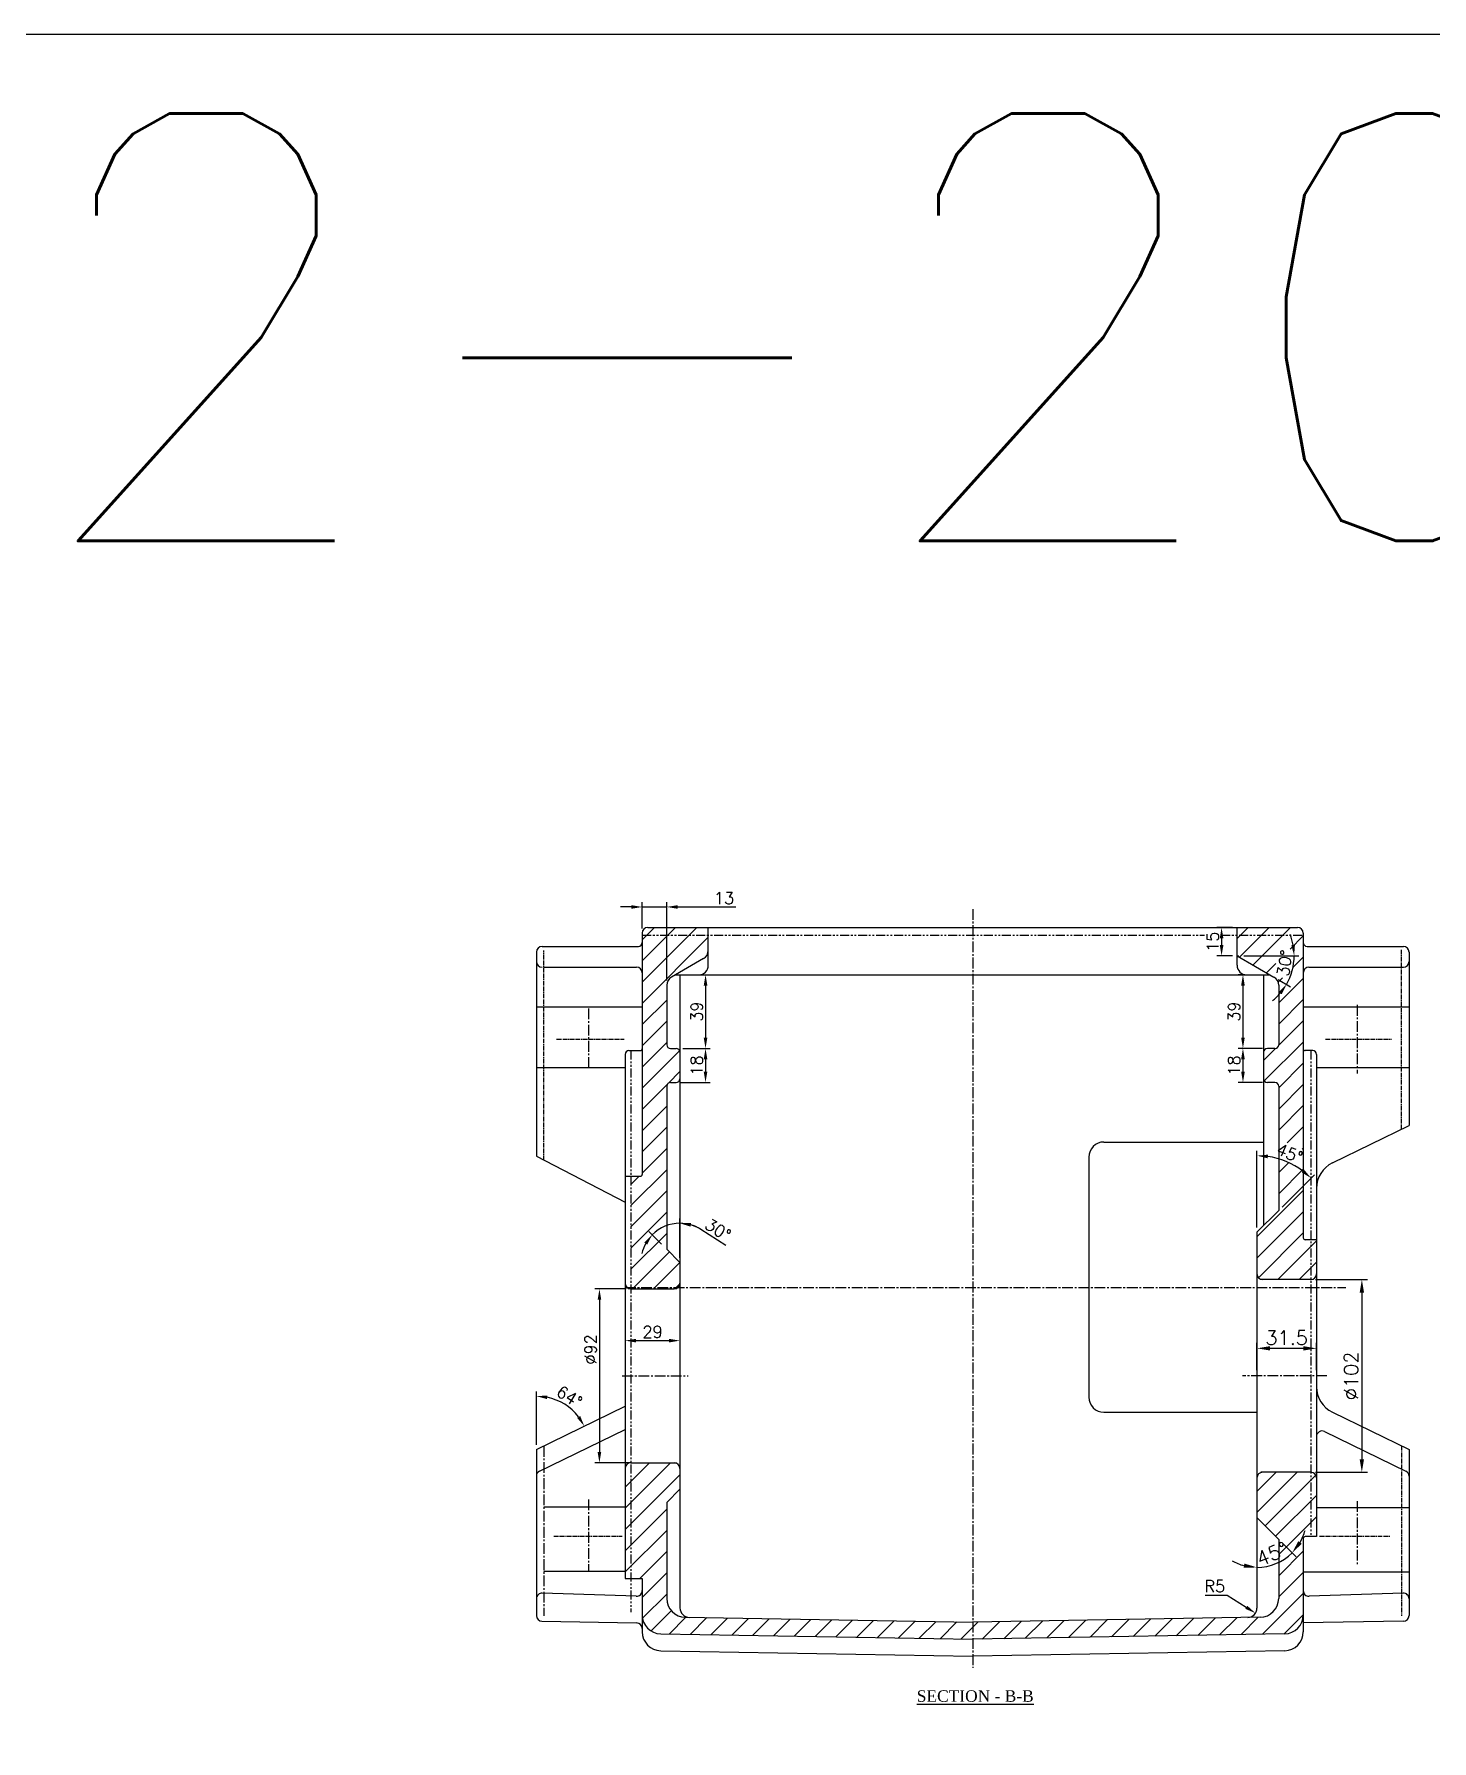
# Model space of a CAD drawing. Header units: millimetres. Extents: x -4466 to 20635, y -2270 to 9154.
# Drawn here: x 17768 to 18508, y 8251 to 9154 of the extents above; entities that cross this region are included whole.
import ezdxf

# ---------------------------------------------------------------- set-up
doc = ezdxf.new("R2010")
doc.units = ezdxf.units.MM
doc.header["$LTSCALE"] = 0.3
doc.header["$PDSIZE"] = -50
doc.linetypes.add('CENTER2', pattern=[28.575, 19.05, -3.175, 3.175, -3.175])
doc.linetypes.add('PHANTOM2', pattern=[31.75, 15.875, -3.175, 3.175, -3.175, 3.175, -3.175])
for name, color, linetype in [('center', 1, 'CENTER2'), ('CHAIN ...', 8, 'PHANTOM2'), ('ht', 6, 'Continuous')]:
    doc.layers.add(name, color=color, linetype=linetype)
doc.styles.add('ROMANTIC', font='romantic.ttf')
doc.styles.add('rs', font='romans.shx')
doc.styles.get("Standard").update_dxf_attribs({"font": 'romans.shx'})
doc.dimstyles.new('sarab', dxfattribs={"dimscale": 3, "dimtxt": 2.5, "dimasz": 2.3, "dimexe": 1, "dimexo": 1, "dimtad": 1, "dimdec": 3, "dimdsep": 46, "dimtxsty": 'rs', "dimcen": 0, "dimclrd": 1, "dimclre": 1, "dimclrt": 7, "dimadec": 3, "dimazin": 2, "dimtfac": 1, "dimtdec": 3, "dimtmove": 0, "dimatfit": 3, "dimfxl": 1, "dimarcsym": 0})
pattern_1 = [(45, (11968.413, 8020.393), (-5.61266, 5.61266), [])]

# ---------------------------------------------------------------- blocks, each defined once
blk = doc.blocks.new('*D910')
at = {"color": 1, "lineweight": -2, "transparency": 16777216}
for p, q in [((18083.91, 8692.26), (18078.16, 8692.26)), ((18089.66, 8680.88), (18089.66, 8694.76)), ((18089.66, 8692.26), (18102.66, 8692.26)), ((18102.66, 8653.29), (18102.66, 8694.76)), ((18108.41, 8692.26), (18139.18, 8692.26))]:
    blk.add_line(p, q, dxfattribs=at)
at = {"color": 1, "transparency": 16777216}
for points in [[(18083.91, 8693.21), (18083.91, 8691.3), (18089.66, 8692.26)], [(18108.41, 8693.21), (18108.41, 8691.3), (18102.66, 8692.26)]]:
    blk.add_solid(points, dxfattribs=at)
at = {"layer": 'Defpoints', "color": 0, "transparency": 16777216}
for p in [(18102.66, 8692.26), (18089.66, 8678.38), (18102.66, 8650.79)]:
    blk.add_point(p, dxfattribs=at)
at = {"color": 7, "transparency": 16777216, "insert": (18133, 8696.94), "char_height": 6.25, "attachment_point": 5, "style": 'rs'}
blk.add_mtext('13', dxfattribs=at)
blk = doc.blocks.new('*D911')
at = {"color": 1, "lineweight": -2, "transparency": 16777216}
for p, q in [((18080.66, 8488.38), (18080.66, 8460.28)), ((18109.66, 8488.38), (18109.66, 8460.28)), ((18086.41, 8462.78), (18103.91, 8462.78))]:
    blk.add_line(p, q, dxfattribs=at)
at = {"color": 1, "transparency": 16777216}
for points in [[(18086.41, 8463.74), (18086.41, 8461.82), (18080.66, 8462.78)], [(18103.91, 8463.74), (18103.91, 8461.82), (18109.66, 8462.78)]]:
    blk.add_solid(points, dxfattribs=at)
at = {"layer": 'Defpoints', "color": 0, "transparency": 16777216}
for p in [(18080.66, 8490.88), (18109.66, 8490.88), (18109.66, 8462.78)]:
    blk.add_point(p, dxfattribs=at)
at = {"color": 7, "transparency": 16777216, "insert": (18095.16, 8467.46), "char_height": 6.25, "attachment_point": 5, "style": 'rs'}
blk.add_mtext('29', dxfattribs=at)
blk = doc.blocks.new('*D912')
at = {"color": 1, "lineweight": -2, "transparency": 16777216}
for p, q in [((18081.16, 8490.13), (18064.53, 8490.13)), ((18067.03, 8484.38), (18067.03, 8403.88)), ((18083.66, 8398.13), (18064.53, 8398.13))]:
    blk.add_line(p, q, dxfattribs=at)
at = {"color": 1, "transparency": 16777216}
for points in [[(18066.07, 8484.38), (18067.99, 8484.38), (18067.03, 8490.13)], [(18066.07, 8403.88), (18067.99, 8403.88), (18067.03, 8398.13)]]:
    blk.add_solid(points, dxfattribs=at)
at = {"layer": 'Defpoints', "color": 0, "transparency": 16777216}
for p in [(18083.66, 8490.13), (18067.03, 8398.13), (18086.16, 8398.13)]:
    blk.add_point(p, dxfattribs=at)
at = {"color": 7, "transparency": 16777216, "insert": (18062.34, 8458.13), "char_height": 6.25, "attachment_point": 5, "rotation": 90, "style": 'rs'}
blk.add_mtext('%%C92', dxfattribs=at)
blk = doc.blocks.new('*D794')
at = {"color": 1, "lineweight": -2, "transparency": 16777216}
for p, q in [((18446.16, 8495.13), (18473.69, 8495.13)), ((18470.69, 8488.23), (18470.69, 8400.03)), ((18446.16, 8393.13), (18473.69, 8393.13))]:
    blk.add_line(p, q, dxfattribs=at)
at = {"color": 1, "transparency": 16777216}
for points in [[(18469.54, 8488.23), (18471.84, 8488.23), (18470.69, 8495.13)], [(18469.54, 8400.03), (18471.84, 8400.03), (18470.69, 8393.13)]]:
    blk.add_solid(points, dxfattribs=at)
at = {"layer": 'Defpoints', "color": 0, "transparency": 16777216}
for p in [(18443.16, 8495.13), (18443.16, 8393.13), (18470.69, 8393.13)]:
    blk.add_point(p, dxfattribs=at)
at = {"color": 7, "transparency": 16777216, "insert": (18465.07, 8444.13), "char_height": 7.5, "attachment_point": 5, "rotation": 90, "style": 'rs'}
blk.add_mtext('%%C102', dxfattribs=at)
blk = doc.blocks.new('*D795')
at = {"color": 1, "lineweight": -2, "transparency": 16777216}
for p, q in [((18123.73, 8656.38), (18125.71, 8656.38)), ((18123.21, 8650.63), (18123.21, 8623.13)), ((18111.16, 8617.38), (18125.71, 8617.38))]:
    blk.add_line(p, q, dxfattribs=at)
at = {"color": 1, "transparency": 16777216}
for points in [[(18122.25, 8650.63), (18124.17, 8650.63), (18123.21, 8656.38)], [(18122.25, 8623.13), (18124.17, 8623.13), (18123.21, 8617.38)]]:
    blk.add_solid(points, dxfattribs=at)
at = {"layer": 'Defpoints', "color": 0, "transparency": 16777216}
for p in [(18121.23, 8656.38), (18108.66, 8617.38), (18123.21, 8617.38)]:
    blk.add_point(p, dxfattribs=at)
at = {"color": 7, "transparency": 16777216, "insert": (18118.52, 8636.88), "char_height": 6.25, "attachment_point": 5, "rotation": 90, "style": 'rs'}
blk.add_mtext('39', dxfattribs=at)
blk = doc.blocks.new('*D913')
at = {"color": 1, "lineweight": -2, "transparency": 16777216}
for p, q in [((18111.16, 8617.38), (18125.71, 8617.38)), ((18123.21, 8611.63), (18123.21, 8605.13)), ((18110.16, 8599.38), (18125.71, 8599.38))]:
    blk.add_line(p, q, dxfattribs=at)
at = {"color": 1, "transparency": 16777216}
for points in [[(18122.25, 8611.63), (18124.17, 8611.63), (18123.21, 8617.38)], [(18122.25, 8605.13), (18124.17, 8605.13), (18123.21, 8599.38)]]:
    blk.add_solid(points, dxfattribs=at)
at = {"layer": 'Defpoints', "color": 0, "transparency": 16777216}
for p in [(18108.66, 8617.38), (18107.66, 8599.38), (18123.21, 8599.38)]:
    blk.add_point(p, dxfattribs=at)
at = {"color": 7, "transparency": 16777216, "insert": (18118.52, 8608.38), "char_height": 6.25, "attachment_point": 5, "rotation": 90, "style": 'rs'}
blk.add_mtext('18', dxfattribs=at)
blk = doc.blocks.new('*D914')
at = {"color": 1, "lineweight": -2, "transparency": 16777216}
for p, q in [((18109.66, 8506.63), (18109.66, 8527.37)), ((18099.9, 8513.89), (18093.23, 8520.56)), ((18120.71, 8521.68), (18133.94, 8513.36))]:
    blk.add_line(p, q, dxfattribs=at)
for start, end in [(90, 135), (57.81543, 90), (58.13433, 74.06717), (150.93283, 166.86567)]:
    blk.add_arc((18109.66, 8504.13), 20.74, start, end, dxfattribs=at)
at = {"color": 1, "transparency": 16777216}
for points in [[(18090.77, 8514.78), (18092.3, 8513.63), (18094.99, 8518.79)], [(18115.22, 8523.12), (18115.49, 8525.02), (18109.66, 8524.87)]]:
    blk.add_solid(points, dxfattribs=at)
at = {"layer": 'Defpoints', "color": 0, "transparency": 16777216}
for p in [(18099.29, 8522.09), (18101.66, 8512.13), (18109.66, 8504.13), (18109.66, 8504.13), (18109.66, 8321.34)]:
    blk.add_point(p, dxfattribs=at)
at = {"color": 7, "transparency": 16777216, "insert": (18129.82, 8521.49), "char_height": 6.25, "attachment_point": 5, "rotation": 327.81543, "style": 'rs'}
blk.add_mtext('30%%D', dxfattribs=at)
blk = doc.blocks.new('*D796')
at = {"color": 1, "lineweight": -2, "transparency": 16777216}
blk.add_line((18033.66, 8407.65), (18033.66, 8435.89), dxfattribs=at)
blk.add_arc((18033.66, 8405.15), 28.24, 37.69053, 78.31338, dxfattribs=at)
at = {"color": 1, "transparency": 16777216}
for points in [[(18039.29, 8431.85), (18039.48, 8433.75), (18033.66, 8433.39)], [(18056.82, 8422.92), (18055.2, 8421.91), (18059.04, 8417.53)]]:
    blk.add_solid(points, dxfattribs=at)
at = {"layer": 'Defpoints', "color": 0, "transparency": 16777216}
for p in [(18076.66, 8426.12), (18052.8, 8425.91), (18029.66, 8403.2), (18033.66, 8405.15), (18033.66, 8315.27)]:
    blk.add_point(p, dxfattribs=at)
at = {"color": 7, "transparency": 16777216, "insert": (18051.11, 8433.07), "char_height": 6.25, "attachment_point": 5, "rotation": 328.00195, "style": 'rs'}
blk.add_mtext('64°', dxfattribs=at)
blk = doc.blocks.new('*D915')
at = {"color": 1, "lineweight": -2, "transparency": 16777216}
for p, q in [((18407.16, 8656.38), (18405.24, 8656.38)), ((18407.74, 8650.63), (18407.74, 8623.13)), ((18418.16, 8617.38), (18405.24, 8617.38))]:
    blk.add_line(p, q, dxfattribs=at)
at = {"color": 1, "transparency": 16777216}
for points in [[(18406.78, 8650.63), (18408.7, 8650.63), (18407.74, 8656.38)], [(18406.78, 8623.13), (18408.7, 8623.13), (18407.74, 8617.38)]]:
    blk.add_solid(points, dxfattribs=at)
at = {"layer": 'Defpoints', "color": 0, "transparency": 16777216}
for p in [(18409.66, 8656.38), (18407.74, 8617.38), (18420.66, 8617.38)]:
    blk.add_point(p, dxfattribs=at)
at = {"color": 7, "transparency": 16777216, "insert": (18403.05, 8636.88), "char_height": 6.25, "attachment_point": 5, "rotation": 90, "style": 'rs'}
blk.add_mtext('39', dxfattribs=at)
blk = doc.blocks.new('*D916')
at = {"color": 1, "lineweight": -2, "transparency": 16777216}
for p, q in [((18418.16, 8617.38), (18405.24, 8617.38)), ((18407.74, 8611.63), (18407.74, 8605.13)), ((18418.16, 8599.38), (18405.24, 8599.38))]:
    blk.add_line(p, q, dxfattribs=at)
at = {"color": 1, "transparency": 16777216}
for points in [[(18406.78, 8611.63), (18408.7, 8611.63), (18407.74, 8617.38)], [(18406.78, 8605.13), (18408.7, 8605.13), (18407.74, 8599.38)]]:
    blk.add_solid(points, dxfattribs=at)
at = {"layer": 'Defpoints', "color": 0, "transparency": 16777216}
for p in [(18420.66, 8617.38), (18407.74, 8599.38), (18420.66, 8599.38)]:
    blk.add_point(p, dxfattribs=at)
at = {"color": 7, "transparency": 16777216, "insert": (18403.05, 8608.38), "char_height": 6.25, "attachment_point": 5, "rotation": 90, "style": 'rs'}
blk.add_mtext('18', dxfattribs=at)
blk = doc.blocks.new('*D917')
at = {"color": 1, "lineweight": -2, "transparency": 16777216}
blk.add_line((18428.78, 8355.51), (18435.9, 8348.39), dxfattribs=at)
for start, end in [(330.05644, 345.11287), (239.88713, 254.94356), (270, 315)]:
    blk.add_arc((18415.16, 8369.13), 26.33, start, end, dxfattribs=at)
at = {"color": 1, "transparency": 16777216}
for points in [[(18438.89, 8355.28), (18437.07, 8356.68), (18433.78, 8350.51)], [(18408.47, 8344.84), (18408.17, 8342.56), (18415.16, 8342.79)]]:
    blk.add_solid(points, dxfattribs=at)
at = {"layer": 'Defpoints', "color": 0, "transparency": 16777216}
for p in [(18415.16, 8520.13), (18415.16, 8369.13), (18426.66, 8357.63), (18421.98, 8343.69), (18415.16, 8321.28)]:
    blk.add_point(p, dxfattribs=at)
at = {"color": 7, "transparency": 16777216, "insert": (18423.09, 8349.99), "char_height": 7.5, "attachment_point": 5, "rotation": 22.5, "style": 'rs'}
blk.add_mtext('45°', dxfattribs=at)
blk = doc.blocks.new('*D918')
at = {"color": 1, "lineweight": -2, "transparency": 16777216}
for p, q in [((18415.16, 8447.13), (18415.16, 8461.7)), ((18439.76, 8458.7), (18422.06, 8458.7)), ((18446.66, 8447.13), (18446.66, 8461.7))]:
    blk.add_line(p, q, dxfattribs=at)
at = {"color": 1, "transparency": 16777216}
for points in [[(18422.06, 8459.85), (18422.06, 8457.55), (18415.16, 8458.7)], [(18439.76, 8459.85), (18439.76, 8457.55), (18446.66, 8458.7)]]:
    blk.add_solid(points, dxfattribs=at)
at = {"layer": 'Defpoints', "color": 0, "transparency": 16777216}
for p in [(18415.16, 8458.7), (18415.16, 8444.13), (18446.66, 8444.13)]:
    blk.add_point(p, dxfattribs=at)
at = {"color": 7, "transparency": 16777216, "insert": (18430.91, 8464.32), "char_height": 7.5, "attachment_point": 5, "style": 'rs'}
blk.add_mtext('31.5', dxfattribs=at)
blk = doc.blocks.new('*D964')
at = {"color": 1, "lineweight": -2, "transparency": 16777216}
for p, q in [((18402.16, 8681.38), (18393.94, 8681.38)), ((18396.44, 8675.63), (18396.44, 8672.13)), ((18402.16, 8666.38), (18393.94, 8666.38))]:
    blk.add_line(p, q, dxfattribs=at)
at = {"color": 1, "transparency": 16777216}
for points in [[(18395.48, 8675.63), (18397.4, 8675.63), (18396.44, 8681.38)], [(18395.48, 8672.13), (18397.4, 8672.13), (18396.44, 8666.38)]]:
    blk.add_solid(points, dxfattribs=at)
at = {"layer": 'Defpoints', "color": 0, "transparency": 16777216}
for p in [(18404.66, 8681.38), (18396.44, 8666.38), (18404.66, 8666.38)]:
    blk.add_point(p, dxfattribs=at)
at = {"color": 7, "transparency": 16777216, "insert": (18391.75, 8673.88), "char_height": 6.25, "attachment_point": 5, "rotation": 90, "style": 'rs'}
blk.add_mtext('15', dxfattribs=at)
blk = doc.blocks.new('*D985')
at = {"color": 1, "lineweight": -2, "transparency": 16777216}
for p, q in [((18408.14, 8666.38), (18437.36, 8666.38)), ((18426.33, 8653.87), (18432.98, 8650.03))]:
    blk.add_line(p, q, dxfattribs=at)
for start, end in [(10.92792, 21.85584), (330, 360), (308.14416, 319.07208)]:
    blk.add_arc((18404.66, 8666.38), 30.19, start, end, dxfattribs=at)
at = {"color": 1, "transparency": 16777216}
for points in [[(18435.26, 8672.19), (18433.36, 8672.01), (18434.86, 8666.38)], [(18426.69, 8647.15), (18428.26, 8646.04), (18430.81, 8651.28)]]:
    blk.add_solid(points, dxfattribs=at)
at = {"layer": 'Defpoints', "color": 0, "transparency": 16777216}
for p in [(18404.66, 8666.38), (18404.66, 8666.38), (18405.64, 8666.38), (18424.16, 8655.12), (18433.04, 8656.05)]:
    blk.add_point(p, dxfattribs=at)
at = {"color": 7, "transparency": 16777216, "insert": (18429.87, 8662.48), "char_height": 6.25, "attachment_point": 5, "rotation": 81.20983, "style": 'rs'}
blk.add_mtext('30°', dxfattribs=at)
blk = doc.blocks.new('*D810')
at = {"color": 1, "lineweight": -2, "transparency": 16777216}
for p, q in [((18387.75, 8328.16), (18399.44, 8328.16)), ((18399.44, 8328.16), (18409.53, 8321.67))]:
    blk.add_line(p, q, dxfattribs=at)
at = {"color": 1, "transparency": 16777216}
blk.add_solid([(18410.05, 8322.48), (18409.01, 8320.86), (18414.37, 8318.56)], dxfattribs=at)
at = {"layer": 'Defpoints', "color": 0, "transparency": 16777216}
for p in [(18410.16, 8321.26), (18414.37, 8318.56)]:
    blk.add_point(p, dxfattribs=at)
at = {"color": 7, "transparency": 16777216, "insert": (18392.81, 8332.84), "char_height": 6.25, "attachment_point": 5, "style": 'rs'}
blk.add_mtext('R5', dxfattribs=at)
blk = doc.blocks.new('_DatumFilled')
at = {"color": 0, "linetype": 'ByBlock'}
blk.add_solid([(0, 0.58), (-1, 0), (0, -0.58)], dxfattribs=at)
blk = doc.blocks.new('*D992')
at = {"color": 1, "lineweight": -2, "transparency": 16777216}
for p, q in [((18415.16, 8522.63), (18415.16, 8563.14)), ((18428.43, 8533.39), (18445.58, 8550.54))]:
    blk.add_line(p, q, dxfattribs=at)
blk.add_arc((18415.16, 8520.13), 40.51, 53.13907, 81.86093, dxfattribs=at)
at = {"color": 1, "transparency": 16777216}
for points in [[(18420.83, 8559.27), (18420.97, 8561.19), (18415.16, 8560.64)], [(18440.09, 8553.26), (18438.84, 8551.82), (18443.81, 8548.77)]]:
    blk.add_solid(points, dxfattribs=at)
at = {"layer": 'Defpoints', "color": 0, "transparency": 16777216}
for p in [(18435.42, 8555.21), (18426.66, 8531.63), (18415.16, 8520.13), (18415.16, 8520.13), (18415.16, 8321.28)]:
    blk.add_point(p, dxfattribs=at)
at = {"color": 7, "transparency": 16777216, "insert": (18432.46, 8561.89), "char_height": 6.25, "attachment_point": 5, "rotation": 337.5, "style": 'rs'}
blk.add_mtext('45°', dxfattribs=at)

msp = doc.modelspace()

# ---------------------------------------------------------------- hatches: boundary and pattern name
at = {"layer": 'ht'}
h = msp.add_hatch(dxfattribs=at)
h.set_pattern_fill('ANSI31', color=256, scale=2.5, style=0)
h.set_pattern_definition(pattern_1)
h.paths.add_polyline_path([(18446.66325, 8516.14393), (18443.66325, 8516.14393), (18443.66325, 8495.12658, 0.414213562), (18446.66325, 8498.12658)])
h.paths.add_polyline_path([(18446.66325, 8390.12658, 0.414213562), (18443.66325, 8393.12658), (18443.66325, 8359.12658), (18446.66325, 8359.12658)])
h.paths.add_polyline_path([(18439.66325, 8358.12658, -0.414213562), (18440.66325, 8359.12658), (18443.66325, 8359.12658), (18443.66325, 8393.12658), (18418.16325, 8393.12658, 0.414213562), (18415.16325, 8390.12658), (18415.16325, 8369.12658), (18426.66325, 8357.62658), (18426.66325, 8326.39288, -0.409201893), (18416.83465, 8316.39435), (18264.66325, 8313.78569), (18264.66325, 8304.78437), (18429.83465, 8307.61588, 0.409201893), (18439.66325, 8317.61441)])
h.paths.add_polyline_path([(18102.66325, 8377.12658), (18109.66325, 8384.12658), (18109.66325, 8395.12658, 0.414213562), (18106.66325, 8398.12658), (18083.66325, 8398.12658), (18083.66325, 8336.8673), (18089.66325, 8336.8673), (18089.66325, 8317.61441, 0.409201893), (18099.49184, 8307.61588), (18264.66325, 8304.78437), (18264.66325, 8313.78569), (18114.99143, 8316.3515, -0.041436419), (18114.16425, 8316.36568), (18112.49184, 8316.39435, -0.409201893), (18102.66325, 8326.39288)])
h.paths.add_polyline_path([(18083.66325, 8398.12658, 0.414213562), (18080.66325, 8395.12658), (18080.66325, 8336.8673), (18083.66325, 8336.8673)])
h.paths.add_polyline_path([(18108.64756, 8490.87658), (18083.66325, 8490.87658), (18083.66325, 8490.12658), (18106.66325, 8490.12658, 0.182675814)])
h.paths.add_polyline_path([(18109.66325, 8615.37658, 0.414213562), (18107.66325, 8617.37658), (18104.66325, 8617.37658, -0.414213562), (18102.66325, 8619.37658), (18102.66325, 8650.78812, -0.267949192), (18105.16325, 8655.11825), (18122.16325, 8664.93321, 0.267949192), (18124.66325, 8669.26333), (18124.66325, 8677.37658), (18089.66325, 8677.37658), (18089.66325, 8550.77423, -0.414213562), (18088.66325, 8549.77423), (18083.66325, 8549.77423), (18083.66325, 8490.87658), (18108.64756, 8490.87658, 0.215250437), (18109.66325, 8493.12658), (18109.66325, 8504.12658), (18102.66325, 8511.12658), (18102.66325, 8597.37658, -0.414213562), (18104.66325, 8599.37658), (18107.66325, 8599.37658, 0.414213562), (18109.66325, 8601.37658)])
h.paths.add_polyline_path([(18124.66325, 8677.37658), (18124.66325, 8681.37658), (18092.66325, 8681.37658, 0.414213562), (18089.66325, 8678.37658), (18089.66325, 8677.37658)])
h.paths.add_polyline_path([(18416.57907, 8341.21043), (18433.90181, 8348.38575), (18429.59662, 8358.77939), (18412.27388, 8351.60408)], flags=25)
h = msp.add_hatch(dxfattribs=at)
h.set_pattern_fill('ANSI31', color=256, scale=2.5, style=0)
h.set_pattern_definition(pattern_1)
h.paths.add_polyline_path([(18436.66325, 8681.37658), (18404.66325, 8681.37658), (18404.66325, 8677.37658), (18439.66325, 8677.37658), (18439.66325, 8678.37658, 0.414213562)])
edge = h.paths.add_edge_path()
edge.add_arc((18418.16325, 8498.12658), 3, 180, 270, ccw=False)
edge.add_line((18415.16325, 8498.12658), (18415.16325, 8520.12658))
edge.add_line((18415.16325, 8520.12658), (18426.66325, 8531.62658))
edge.add_line((18426.66325, 8531.62658), (18426.66325, 8559.21274))
edge.add_line((18426.66325, 8559.21274), (18437.88424, 8554.56486))
edge.add_line((18437.88424, 8554.56486), (18439.66325, 8558.85977))
edge.add_line((18439.66325, 8558.85977), (18439.66325, 8517.14393))
edge.add_arc((18440.66325, 8517.14393), 1, 180, 270)
edge.add_line((18440.66325, 8516.14393), (18443.66325, 8516.14393))
edge.add_line((18443.66325, 8516.14393), (18443.66325, 8495.12658))
edge.add_line((18443.66325, 8495.12658), (18418.16325, 8495.12658))
edge = h.paths.add_edge_path()
edge.add_line((18427.03628, 8569.20566), (18426.66325, 8568.30508))
edge.add_line((18426.66325, 8568.30508), (18426.66325, 8597.37658))
edge.add_arc((18424.66325, 8597.37658), 2, 0, 90)
edge.add_line((18424.66325, 8599.37658), (18420.66325, 8599.37658))
edge.add_arc((18420.66325, 8601.37658), 2, 180, 270, ccw=False)
edge.add_line((18418.66325, 8601.37658), (18418.66325, 8615.37658))
edge.add_arc((18420.66325, 8615.37658), 2, 90, 180, ccw=False)
edge.add_line((18420.66325, 8617.37658), (18424.66325, 8617.37658))
edge.add_arc((18424.66325, 8619.37658), 2, 270, 360)
edge.add_line((18426.66325, 8619.37658), (18426.66325, 8650.78812))
edge.add_arc((18421.66325, 8650.78812), 5, 360, 420)
edge.add_line((18424.16325, 8655.11825), (18404.66325, 8666.37658))
edge.add_line((18404.66325, 8666.37658), (18404.66325, 8677.37658))
edge.add_line((18404.66325, 8677.37658), (18439.66325, 8677.37658))
edge.add_line((18439.66325, 8677.37658), (18439.66325, 8563.97539))
edge.add_line((18439.66325, 8563.97539), (18427.03628, 8569.20566))
h.paths.add_polyline_path([(18424.04321, 8655.47446), (18426.43096, 8670.91594), (18435.69585, 8669.48328), (18433.30809, 8654.04181)], flags=16)

# ---------------------------------------------------------------- linework, layer by layer
for p, q in [((18092.66325, 8681.37658), (18436.66325, 8681.37658)), ((18124.66325, 8661.37658), (18124.66325, 8681.37658)), ((18404.66325, 8661.37658), (18404.66325, 8681.37658)), ((18036.66325, 8671.37658), (18087.66325, 8671.37658)), ((18089.66325, 8678.37658), (18089.66325, 8550.77423)), ((18439.66325, 8678.37658), (18439.66325, 8517.14393)), ((18441.66325, 8671.37658), (18492.66325, 8671.37658)), ((18033.66325, 8668.37658), (18033.66325, 8665.37658)), ((18033.66325, 8668.37658), (18033.66325, 8596.37658)), ((18122.16325, 8664.93321), (18105.16325, 8655.11825)), ((18404.66325, 8666.37658), (18424.16325, 8655.11825)), ((18404.66325, 8666.37658), (18405.64162, 8666.37658)), ((18495.66325, 8668.37658), (18495.66325, 8576.60602)), ((18037.66325, 8660.37658), (18086.66325, 8660.37658)), ((18107.34274, 8656.37658), (18421.98376, 8656.37658)), ((18109.66325, 8656.37658), (18109.66325, 8504.12658)), ((18418.66325, 8656.37658), (18418.66325, 8523.62658)), ((18442.66325, 8660.37658), (18492.66325, 8660.37658)), ((18102.66325, 8650.78812), (18102.66325, 8619.37658)), ((18426.66325, 8650.78812), (18426.66325, 8619.37658)), ((18033.66325, 8639.37658), (18089.66325, 8639.37658)), ((18439.66325, 8639.37658), (18495.66325, 8639.37658)), ((18082.66325, 8616.26372), (18088.66325, 8616.26372)), ((18104.66325, 8617.37658), (18107.66325, 8617.37658)), ((18424.66325, 8617.37658), (18420.66325, 8617.37658)), ((18444.66325, 8616.26372), (18440.66325, 8616.26372)), ((18033.66325, 8607.37658), (18080.66325, 8607.37658)), ((18080.66325, 8614.26372), (18080.66325, 8336.8673)), ((18446.66325, 8614.26372), (18446.66325, 8359.12658)), ((18446.66325, 8607.37658), (18495.66325, 8607.37658)), ((18104.66325, 8599.37658), (18107.66325, 8599.37658)), ((18424.66325, 8599.37658), (18420.66325, 8599.37658)), ((18033.66325, 8596.37658), (18033.66325, 8560.4535)), ((18102.66325, 8597.37658), (18102.66325, 8511.12658)), ((18426.66325, 8597.37658), (18426.66325, 8531.62658)), ((18455.08676, 8556.81212), (18495.66325, 8576.60602)), ((18334.16325, 8567.87658), (18418.66325, 8567.87658)), ((18033.66325, 8560.4535), (18080.66325, 8536.04966)), ((18326.16325, 8559.87658), (18326.16325, 8432.87658)), ((18080.66325, 8549.77423), (18088.66325, 8549.77423)), ((18426.66325, 8531.62658), (18415.16325, 8520.12658)), ((18415.16325, 8520.12658), (18415.16325, 8321.28071)), ((18102.66325, 8511.12658), (18109.66325, 8504.12658)), ((18446.66325, 8516.14393), (18440.66325, 8516.14393)), ((18109.66325, 8504.12658), (18109.66325, 8321.34071)), ((18083.66325, 8490.12658), (18106.66325, 8490.12658)), ((18443.66325, 8495.12658), (18417.16325, 8495.12658)), ((18033.66325, 8405.14714), (18080.66325, 8428.07454)), ((18334.16325, 8424.87658), (18415.16325, 8424.87658)), ((18455.08676, 8424.94104), (18495.66325, 8405.14714)), ((18035.34795, 8393.72994), (18080.66325, 8415.83551)), ((18450.97855, 8414.70607), (18493.97855, 8393.72994)), ((18033.66325, 8405.14714), (18033.66325, 8317.28559)), ((18495.66325, 8405.14714), (18495.66325, 8317.28559)), ((18083.66325, 8398.12658), (18107.66325, 8398.12658)), ((18443.66325, 8393.12658), (18417.16325, 8393.12658)), ((18102.66325, 8377.12658), (18109.66325, 8384.12658)), ((18037.66325, 8374.87658), (18080.66325, 8374.87658)), ((18102.66325, 8377.12658), (18102.66325, 8326.39288)), ((18446.66325, 8374.49968), (18495.66325, 8374.49968)), ((18426.66325, 8357.62658), (18415.16325, 8369.12658)), ((18426.66325, 8357.62658), (18426.66325, 8326.39288)), ((18439.66325, 8358.12658), (18439.66325, 8308.70662)), ((18446.66325, 8359.12658), (18440.66325, 8359.12658)), ((18037.66325, 8340.87658), (18080.66325, 8340.87658)), ((18080.66325, 8336.8673), (18089.66325, 8336.8673)), ((18089.66325, 8336.8673), (18089.66325, 8308.70662)), ((18439.66325, 8340.49968), (18495.66325, 8340.49968)), ((18086.56045, 8327.48943), (18036.76604, 8329.19666)), ((18492.56045, 8329.19666), (18442.76604, 8327.48943)), ((18036.61183, 8314.28603), (18086.71467, 8313.42713)), ((18112.49184, 8316.39435), (18264.81751, 8313.78305)), ((18416.83465, 8316.39435), (18264.50899, 8313.78305)), ((18264.66325, 8310.37658), (18264.66325, 8310.37658)), ((18492.71467, 8314.28603), (18439.66325, 8313.37658)), ((18099.49184, 8307.61588), (18264.66325, 8304.78437)), ((18429.83465, 8307.61588), (18264.66325, 8304.78437)), ((18099.49184, 8298.70809), (18264.66325, 8295.87658)), ((18429.83465, 8298.70809), (18264.66325, 8295.87658))]:
    msp.add_line(p, q)
msp.add_lwpolyline([(15440.36744, 9154.10625), (20634.6452, 9154.10625), (20634.6452, 5511.72143), (15440.36744, 5511.72143)], close=True)
for centre, radius, start, end in [((18092.66325, 8678.37658), 3, 90, 180), ((18436.66325, 8678.37658), 3, 0, 90), ((18036.66325, 8668.37658), 3, 90, 180), ((18087.66325, 8673.37658), 2, 270, 0), ((18441.66325, 8673.37658), 2, 180, 270), ((18492.66325, 8668.37658), 3, 0, 90), ((18036.66325, 8663.37658), 3, 180, 270), ((18119.66325, 8661.37658), 5, 270, 0), ((18119.66325, 8669.26333), 5, 300, 0), ((18409.66325, 8661.37658), 5, 180, 270), ((18492.66325, 8663.37658), 3, 270, 0), ((18086.66325, 8657.37658), 3, 0, 90), ((18107.66325, 8650.78812), 5, 120, 180), ((18421.66325, 8650.78812), 5, 0, 60), ((18442.66325, 8657.37658), 3, 90, 180), ((18082.66325, 8614.26372), 2, 90, 180), ((18088.66325, 8617.26372), 1, 270, 0), ((18104.66325, 8619.37658), 2, 180, 270), ((18107.66325, 8615.37658), 2, 0, 90), ((18420.66325, 8615.37658), 2, 90, 180), ((18424.66325, 8619.37658), 2, 270, 0), ((18440.66325, 8617.26372), 1, 180, 270), ((18444.66325, 8614.26372), 2, 0, 90), ((18104.66325, 8597.37658), 2, 90, 180), ((18107.66325, 8601.37658), 2, 270, 0), ((18420.66325, 8601.37658), 2, 180, 270), ((18424.66325, 8597.37658), 2, 0, 90), ((18334.16325, 8559.87658), 8, 90, 180), ((18461.66325, 8543.33066), 15, 116.00390897, 180), ((18088.66325, 8550.77423), 1, 270, 0), ((18440.66325, 8517.14393), 1, 180, 270), ((18083.66325, 8493.12658), 3, 180, 270), ((18106.66325, 8493.12658), 3, 270, 0), ((18418.16325, 8498.12658), 3, 180, 270), ((18443.66325, 8498.12658), 3, 270, 0), ((18461.66325, 8438.4225), 15, 180, 243.99609103), ((18334.16325, 8432.87658), 8, 180, 270), ((18449.66325, 8412.00978), 3, 63.99609103, 180), ((18036.66325, 8391.03364), 3, 116.00390897, 180), ((18083.66325, 8395.12658), 3, 90, 180), ((18106.66325, 8395.12658), 3, 0, 90), ((18418.16325, 8390.12658), 3, 90, 180), ((18443.66325, 8390.12658), 3, 0, 90), ((18492.66325, 8391.03364), 3, 0, 63.99609103), ((18440.66325, 8358.12658), 1, 90, 180), ((18036.66325, 8326.19843), 3, 88.03634247, 180), ((18086.66325, 8330.48766), 3, 268.03634247, 0), ((18442.66325, 8330.48766), 3, 180, 271.96365753), ((18492.66325, 8326.19843), 3, 0, 91.96365753), ((18099.66325, 8317.61441), 10, 180, 269.01788284), ((18112.66325, 8326.39288), 10, 180, 269.01788284), ((18114.66325, 8321.34071), 5, 180, 269.01788284), ((18410.16325, 8321.28071), 5, 270.98211716, 0), ((18416.66325, 8326.39288), 10, 270.98211716, 0), ((18429.66325, 8317.61441), 10, 270.98211716, 0), ((18036.66325, 8317.28559), 3, 180, 269.01788284), ((18086.66325, 8310.42757), 3, 0, 89.01788284), ((18099.66325, 8308.70662), 10, 180, 269.01788284), ((18429.66325, 8308.70662), 10, 270.98211716, 0), ((18492.66325, 8317.28559), 3, 270.98211716, 0)]:
    msp.add_arc(centre, radius, start, end)
at = {"layer": 'center'}
for p, q in [((18264.66325, 8691.17852), (18264.66325, 8289.57383)), ((18061.16325, 8638.52182), (18061.16325, 8606.44142)), ((18468.16325, 8640.42453), (18468.16325, 8604.20648)), ((18080.5604, 8490.87658), (18462.22225, 8490.87658)), ((18079.13183, 8444.12658), (18114.00585, 8444.12658)), ((18452.1429, 8444.12658), (18407.51931, 8444.12658)), ((18037.66325, 8407.09841), (18037.66325, 8317.21702)), ((18061.16325, 8378.71742), (18061.16325, 8340.78955)), ((18468.16325, 8377.84575), (18468.16325, 8343.95039))]:
    msp.add_line(p, q, dxfattribs=at)
at = {"layer": 'center', "ltscale": 0.4}
for p, q in [((18037.66325, 8558.37658), (18037.66325, 8669.28013)), ((18491.66325, 8574.65476), (18491.66325, 8669.51278)), ((18044.3193, 8622.37658), (18080.09101, 8622.37658)), ((18451.53206, 8622.37658), (18486.32496, 8622.37658)), ((18491.66325, 8407.09841), (18491.66325, 8317.21702)), ((18042.89591, 8359.37658), (18079.13889, 8359.37658)), ((18448.20967, 8359.37658), (18485.66323, 8359.37658))]:
    msp.add_line(p, q, dxfattribs=at)
at = {"layer": 'CHAIN ...'}
for p, q in [((18089.66325, 8677.37658), (18387.37775, 8677.37658)), ((18396.1897, 8677.37658), (18439.66325, 8677.37658)), ((18083.66325, 8616.26372), (18083.66325, 8319.12103)), ((18443.66325, 8616.26372), (18443.66325, 8359.12658))]:
    msp.add_line(p, q, dxfattribs=at)

# ---------------------------------------------------------------- texts
msp.add_text('18-12-2023', height=226.122551).set_placement((16928.51577, 8885.93863))
at = {"style": 'ROMANTIC'}
msp.add_text('%%USECTION - B-B', height=6.1, dxfattribs=at).set_placement((18235.03874, 8271.67487))

# ---------------------------------------------------------------- dimensions: what is measured, and where the dimension line sits
dim = msp.add_linear_dim(base=(18102.66325, 8692.25641), p1=(18089.66325, 8678.37658), p2=(18102.66325, 8650.78812), dimstyle='sarab', override={"dimscale": 2.5, "dimdec": 2, "dimadec": 2, "dimtdec": 2, "dimatfit": 0})
dim.commit()
dim.dimension.update_dxf_attribs({"geometry": '*D910', "text_midpoint": (18133.00253, 8692.25641), "dimtype": 160})
for base, p1, p2, picture, middle in [((18396.44166, 8666.37658), (18404.66325, 8681.37658), (18404.66325, 8666.37658), '*D964', (18391.75416, 8673.87658)), ((18123.21074, 8617.37658), (18121.22575, 8656.37658), (18108.66325, 8617.37658), '*D795', (18118.52324, 8636.87658)), ((18407.74139, 8617.37658), (18409.66325, 8656.37658), (18420.66325, 8617.37658), '*D915', (18403.05389, 8636.87658)), ((18123.21074, 8599.37658), (18108.66325, 8617.37658), (18107.66325, 8599.37658), '*D913', (18118.52324, 8608.37658)), ((18407.74139, 8599.37658), (18420.66325, 8617.37658), (18420.66325, 8599.37658), '*D916', (18403.05389, 8608.37658))]:
    dim = msp.add_linear_dim(base=base, p1=p1, p2=p2, angle=90, dimstyle='sarab', override={"dimscale": 2.5, "dimdec": 2, "dimadec": 2, "dimtdec": 2, "dimatfit": 0})
    dim.commit()
    dim.dimension.update_dxf_attribs({"geometry": picture, "text_midpoint": middle})
dim = msp.add_angular_dim_2l(base=(18433.03572, 8656.04985), line1=((18404.66325, 8666.37658), (18405.64162, 8666.37658)), line2=((18404.66325, 8666.37658), (18424.16325, 8655.11825)), dimstyle='sarab', override={"dimscale": 2.5, "dimdec": 2, "dimcen": 2.5, "dimadec": 2, "dimtdec": 2})
dim.commit()
dim.dimension.update_dxf_attribs({"geometry": '*D985', "text_midpoint": (18434.50197, 8661.76254), "dimtype": 162})
for base, line1, line2, picture, middle in [((18435.41913, 8555.2108), ((18426.66325, 8531.62658), (18415.16325, 8520.12658)), ((18415.16325, 8520.12658), (18415.16325, 8321.28071)), '*D992', (18432.46026, 8561.88526)), ((18052.80101, 8425.91265), ((18029.66325, 8403.19587), (18076.66325, 8426.12327)), ((18033.66325, 8405.14714), (18033.66325, 8315.26575)), '*D796', (18051.11087, 8433.07128))]:
    dim = msp.add_angular_dim_2l(base=base, line1=line1, line2=line2, dimstyle='sarab', override={"dimscale": 2.5, "dimdec": 2, "dimadec": 2, "dimtdec": 2, "dimatfit": 0})
    dim.commit()
    dim.dimension.update_dxf_attribs({"geometry": picture, "text_midpoint": middle})
dim = msp.add_angular_dim_2l(base=(18099.29113, 8522.09163), line1=((18101.66325, 8512.12658), (18109.66325, 8504.12658)), line2=((18109.66325, 8504.12658), (18109.66325, 8321.34071)), text='30%%D', dimstyle='sarab', override={"dimscale": 2.5, "dimdec": 2, "dimadec": 2, "dimtdec": 2, "dimatfit": 0})
dim.commit()
dim.dimension.update_dxf_attribs({"geometry": '*D914', "text_midpoint": (18129.82143, 8521.48908)})
dim = msp.add_angular_dim_2l(base=(18421.97872, 8343.69088), line1=((18426.66325, 8357.62658), (18415.16325, 8369.12658)), line2=((18415.16325, 8520.12658), (18415.16325, 8321.28071)), dimstyle='sarab')
dim.commit()
dim.dimension.update_dxf_attribs({"geometry": '*D917', "text_midpoint": (18423.08785, 8349.99491)})
dim = msp.add_linear_dim(base=(18067.03238, 8398.12658), p1=(18083.66325, 8490.12658), p2=(18086.16325, 8398.12658), angle=90, text='%%C<>', dimstyle='sarab', override={"dimscale": 2.5, "dimdec": 2, "dimadec": 2, "dimtdec": 2, "dimatfit": 0})
dim.commit()
dim.dimension.update_dxf_attribs({"geometry": '*D912', "text_midpoint": (18067.03238, 8458.13405), "dimtype": 160})
dim = msp.add_linear_dim(base=(18109.66325, 8462.77731), p1=(18080.66325, 8490.87658), p2=(18109.66325, 8490.87658), dimstyle='sarab', override={"dimscale": 2.5, "dimdec": 2, "dimadec": 2, "dimtdec": 2, "dimatfit": 0})
dim.commit()
dim.dimension.update_dxf_attribs({"geometry": '*D911', "text_midpoint": (18095.16325, 8467.46481)})
dim = msp.add_linear_dim(base=(18470.69349, 8393.12658), p1=(18443.16325, 8495.12658), p2=(18443.16325, 8393.12658), angle=90, text='%%C<>', dimstyle='sarab')
dim.commit()
dim.dimension.update_dxf_attribs({"geometry": '*D794', "text_midpoint": (18470.69349, 8444.12658), "dimtype": 160})
dim = msp.add_linear_dim(base=(18415.16325, 8458.69548), p1=(18446.66325, 8444.12658), p2=(18415.16325, 8444.12658), dimstyle='sarab')
dim.commit()
dim.dimension.update_dxf_attribs({"geometry": '*D918', "text_midpoint": (18430.91325, 8464.32048)})
dim = msp.add_radius_dim(center=(18410.16325, 8321.26357), mpoint=(18414.36988, 8318.56093), dimstyle='sarab', override={"dimscale": 2.5, "dimtoh": 1, "dimdec": 2, "dimcen": 2.5, "dimadec": 1, "dimtdec": 2, "dimtmove": 1, "dimldrblk": 'DatumFilled'})
dim.commit()
dim.dimension.update_dxf_attribs({"geometry": '*D810', "text_midpoint": (18399.43635, 8328.15532), "dimtype": 164})

doc.saveas('drawing.dxf')
